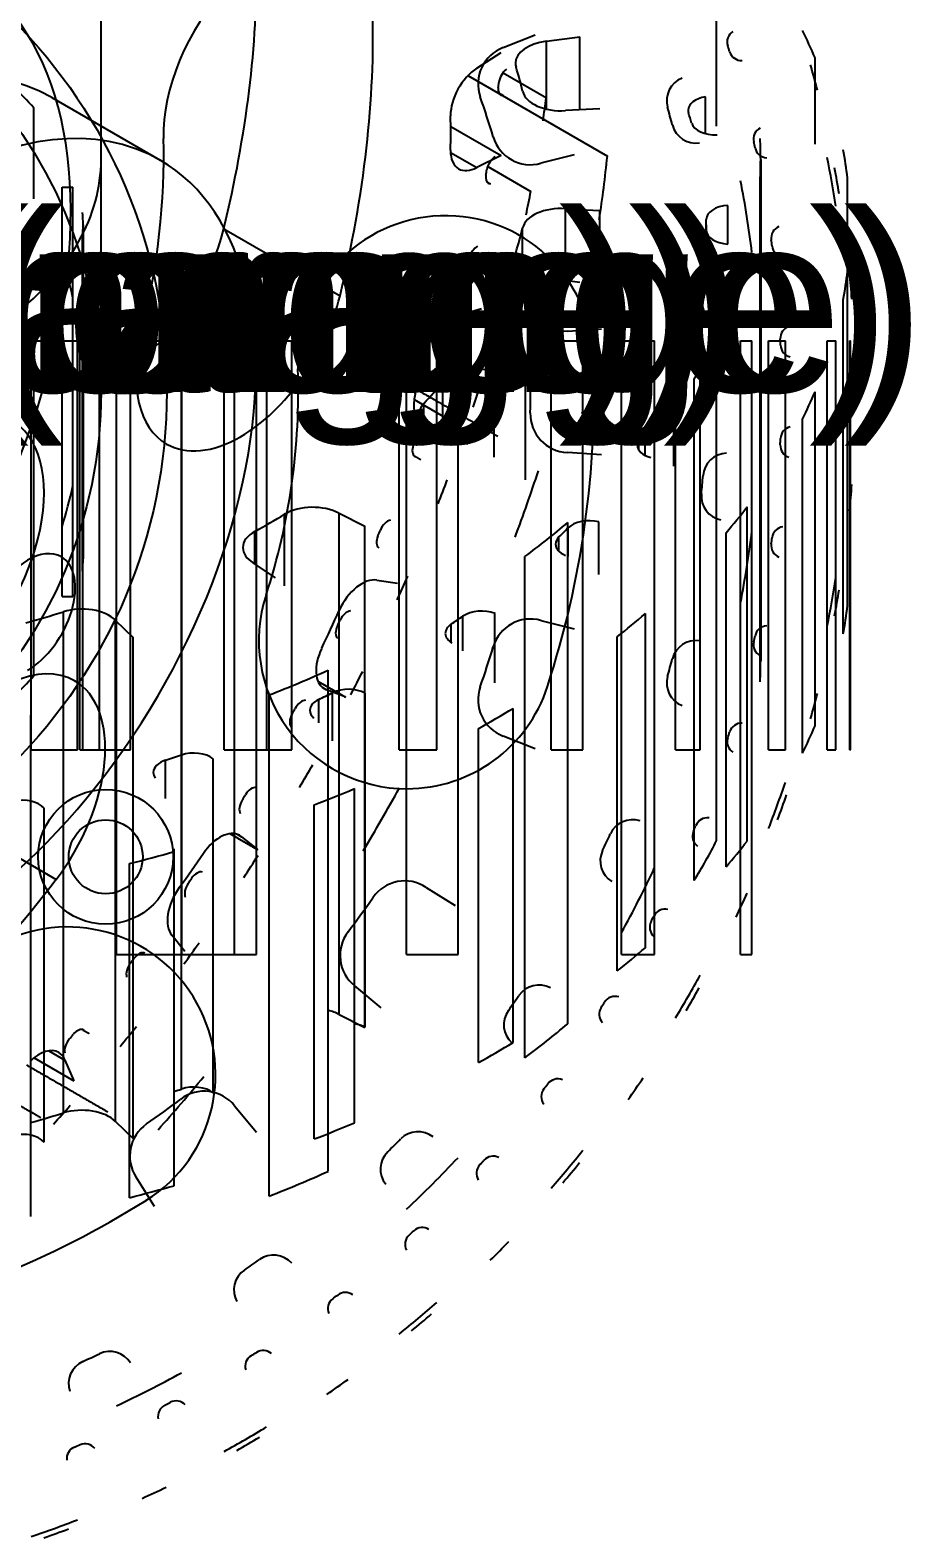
# Model space of a CAD drawing. Header units: millimetres. Extents: x 185.1 to 234.8, y 124.8 to 172.2.
# Drawn here: x 217.61 to 234.83, y 126.1 to 155.57 of the extents above; entities that cross this region are included whole.
import ezdxf
from ezdxf.enums import TextEntityAlignment as Align

# ---------------------------------------------------------------- set-up
doc = ezdxf.new("R2010")
doc.units = ezdxf.units.MM
for name, color, linetype in [('A_06_Gears_Az_Pinion', 7, 'CONTINUOUS'), ('A_06_Gears_El_Gear', 7, 'CONTINUOUS'), ('A_06_Gears_El_Pinion', 7, 'CONTINUOUS'), ('A_06_Gears_Sensor_Gear', 7, 'CONTINUOUS'), ('A_06_Gears_Sensor_Idler', 7, 'CONTINUOUS'), ('V_06_Gears_Az_Pinion_0', 7, 'CONTINUOUS'), ('V_06_Gears_Az_Pinion_1', 7, 'CONTINUOUS'), ('V_06_Gears_Az_Pinion_2', 7, 'CONTINUOUS'), ('V_06_Gears_Az_Pinion_3', 7, 'CONTINUOUS'), ('V_06_Gears_El_Gear_2', 7, 'CONTINUOUS'), ('V_06_Gears_El_Gear_3', 7, 'CONTINUOUS'), ('V_06_Gears_El_Pinion_2', 7, 'CONTINUOUS'), ('V_06_Gears_El_Pinion_3', 7, 'CONTINUOUS'), ('V_06_Gears_Sensor_Gear_0', 7, 'CONTINUOUS'), ('V_06_Gears_Sensor_Gear_1', 7, 'CONTINUOUS'), ('V_06_Gears_Sensor_Gear_2', 7, 'CONTINUOUS'), ('V_06_Gears_Sensor_Gear_3', 7, 'CONTINUOUS'), ('V_06_Gears_Sensor_Idler_0', 7, 'CONTINUOUS'), ('V_06_Gears_Sensor_Idler_1', 7, 'CONTINUOUS'), ('V_06_Gears_Sensor_Idler_2', 7, 'CONTINUOUS'), ('V_06_Gears_Sensor_Idler_3', 7, 'CONTINUOUS')]:
    doc.layers.add(name, color=color, linetype=linetype)
doc.styles.get("Standard").update_dxf_attribs({"font": 'arial.ttf'})

msp = doc.modelspace()

# ---------------------------------------------------------------- linework, layer by layer
at = {"layer": 'V_06_Gears_Az_Pinion_0'}
for p, q in [((219, 149.5), (219, 159.5)), ((219.302, 137.5), (219.302, 149.5)), ((220.571, 137.5), (220.571, 149.5)), ((221.611, 149.5), (222.041, 149.5)), ((221.611, 137.5), (221.611, 149.5)), ((222.041, 137.5), (222.041, 149.5)), ((224.973, 137.5), (224.973, 149.5)), ((225.979, 137.5), (225.979, 149.5)), ((229.177, 137.5), (229.177, 149.5)), ((229.823, 137.5), (229.823, 149.5)), ((231.505, 137.5), (231.505, 149.5)), ((231.727, 137.5), (231.727, 149.5)), ((221.611, 137.5), (222.041, 137.5))]:
    msp.add_line(p, q, dxfattribs=at)
for points, degree in [([(219.302, 149.5), (219.947, 149.5), (220.571, 149.5)], 2), ([(220.579, 137.5), (220.579, 149.5)], 1), ([(224.973, 149.5), (225.492, 149.5), (225.979, 149.5)], 2), ([(229.177, 149.5), (229.521, 149.5), (229.823, 149.5)], 2), ([(231.505, 149.5), (231.639, 149.5), (231.727, 149.5)], 2), ([(219.302, 137.5), (219.947, 137.5), (220.571, 137.5)], 2), ([(224.973, 137.5), (225.492, 137.5), (225.979, 137.5)], 2), ([(229.177, 137.5), (229.521, 137.5), (229.823, 137.5)], 2), ([(231.505, 137.5), (231.639, 137.5), (231.727, 137.5)], 2)]:
    msp.add_open_spline(points, degree=degree, dxfattribs=at)
for points in [[(220.579, 149.5), (220.736, 149.5), (220.934, 149.5), (221.124, 149.5), (221.314, 149.5), (221.491, 149.5), (221.611, 149.5)], [(220.579, 137.5), (220.736, 137.5), (220.934, 137.5), (221.124, 137.5), (221.314, 137.5), (221.491, 137.5), (221.611, 137.5)]]:
    msp.add_open_spline(points, degree=3, knots=[0.037422, 0.037422, 0.037422, 0.037422, 0.79333, 0.79333, 0.79333, 1.549237, 1.549237, 1.549237, 1.549237], dxfattribs=at)
at = {"layer": 'V_06_Gears_Az_Pinion_1'}
for p, q in [((226.864, 155.229), (227.486, 155.479)), ((228.249, 153.132), (227.599, 152.968)), ((228.118, 149.689), (228.787, 149.734)), ((228.787, 147.266), (228.118, 147.311)), ((227.599, 144.032), (228.249, 143.868)), ((227.486, 141.521), (226.864, 141.771)), ((225.356, 138.812), (225.924, 138.455)), ((224.474, 136.459), (223.959, 136.889)), ((221.611, 134.541), (222.041, 134.026)), ((220.045, 132.576), (219.688, 133.144))]:
    msp.add_line(p, q, dxfattribs=at)
msp.add_circle((210, 148.5), 9, dxfattribs=at)
for centre, radius, start, end in [((227.131, 154.518), 0.76, 110.5543, -160.681), ((210, 148.5), 17.397, 16.6434, 19.3566), ((227.396, 153.701), 0.76, -163.319, -74.5543), ((210, 148.502), 21.897, 7.135, 10.8595), ((228.152, 148.929), 0.76, 92.5543, -178.681), ((210, 148.5), 17.397, -1.3566, 1.3566), ((228.152, 148.071), 0.76, 178.681, -92.5543), ((210, 148.502), 21.897, -10.865, -7.1405), ((227.396, 143.299), 0.76, 74.5543, 163.319), ((210, 148.5), 17.397, -19.3566, -16.6434), ((227.131, 142.482), 0.76, 160.681, -110.5543), ((210.001, 148.502), 21.897, -28.865, -25.1405), ((224.938, 138.178), 0.76, 56.5543, 145.319), ((210, 148.5), 17.397, -37.3566, -34.6434), ((224.433, 137.483), 0.76, 142.681, -128.5543), ((221.017, 134.067), 0.76, 38.5543, 127.319), ((210, 148.5), 17.397, -55.3566, -52.6434), ((220.322, 133.562), 0.76, 124.681, -146.5543), ((210.001, 148.501), 21.897, -46.865, -43.1405), ((210.002, 148.501), 21.897, -64.865, -61.1405)]:
    msp.add_arc(centre, radius, start, end, dxfattribs=at)
at = {"layer": 'V_06_Gears_Az_Pinion_2'}
for p, q in [((219, 149.5), (219, 159.5)), ((219.302, 137.5), (219.302, 149.5)), ((220.571, 137.5), (220.571, 149.5)), ((221.611, 149.5), (222.041, 149.5)), ((221.611, 137.5), (221.611, 149.5)), ((222.041, 137.5), (222.041, 149.5)), ((224.973, 137.5), (224.973, 149.5)), ((225.979, 137.5), (225.979, 149.5)), ((229.177, 137.5), (229.177, 149.5)), ((229.823, 137.5), (229.823, 149.5)), ((231.505, 137.5), (231.505, 149.5)), ((231.727, 137.5), (231.727, 149.5)), ((221.611, 137.5), (222.041, 137.5))]:
    msp.add_line(p, q, dxfattribs=at)
for points, degree in [([(219.302, 149.5), (219.947, 149.5), (220.571, 149.5)], 2), ([(220.579, 137.5), (220.579, 149.5)], 1), ([(224.973, 149.5), (225.492, 149.5), (225.979, 149.5)], 2), ([(229.177, 149.5), (229.521, 149.5), (229.823, 149.5)], 2), ([(231.505, 149.5), (231.639, 149.5), (231.727, 149.5)], 2), ([(219.302, 137.5), (219.947, 137.5), (220.571, 137.5)], 2), ([(224.973, 137.5), (225.492, 137.5), (225.979, 137.5)], 2), ([(229.177, 137.5), (229.521, 137.5), (229.823, 137.5)], 2), ([(231.505, 137.5), (231.639, 137.5), (231.727, 137.5)], 2)]:
    msp.add_open_spline(points, degree=degree, dxfattribs=at)
for points in [[(220.579, 149.5), (220.736, 149.5), (220.934, 149.5), (221.124, 149.5), (221.314, 149.5), (221.491, 149.5), (221.611, 149.5)], [(220.579, 137.5), (220.736, 137.5), (220.934, 137.5), (221.124, 137.5), (221.314, 137.5), (221.491, 137.5), (221.611, 137.5)]]:
    msp.add_open_spline(points, degree=3, knots=[0.037422, 0.037422, 0.037422, 0.037422, 0.79333, 0.79333, 0.79333, 1.549237, 1.549237, 1.549237, 1.549237], dxfattribs=at)
at = {"layer": 'V_06_Gears_Az_Pinion_3'}
for p, q in [((219, 153.04), (219, 161.204)), ((231.034, 153.697), (231.034, 156.554)), ((227.709, 155.354), (228.363, 155.44)), ((227.709, 154.028), (227.709, 155.354)), ((228.363, 154.013), (228.363, 155.44)), ((228.749, 154.033), (228.081, 153.998)), ((231.897, 153.041), (231.897, 143.243)), ((231.885, 142.831), (231.885, 152.629)), ((228.081, 152.081), (228.749, 152.046)), ((228.081, 150.676), (228.081, 152.081)), ((228.749, 150.55), (228.749, 152.046)), ((227.242, 150.901), (227.242, 151.704)), ((227.114, 151.077), (227.114, 151.234)), ((228.363, 150.639), (227.709, 150.725)), ((231.034, 139.728), (231.034, 149.526)), ((226.683, 148.902), (227.3, 148.75)), ((226.683, 147.221), (226.683, 148.902)), ((225.683, 147.652), (225.683, 148.693)), ((227.3, 146.782), (227.3, 148.75)), ((230.595, 138.947), (230.595, 148.745)), ((225.309, 147.853), (225.309, 148.269)), ((226.179, 147.48), (225.604, 147.679)), ((222.589, 144.708), (222.589, 146.107)), ((223.652, 136.33), (223.652, 146.128)), ((223.652, 146.128), (224.157, 145.873)), ((228.124, 136.147), (228.124, 145.945)), ((222.007, 145.134), (222.007, 145.771)), ((224.157, 136.075), (224.157, 145.873)), ((222.412, 144.866), (221.971, 145.158)), ((227.288, 135.483), (227.288, 145.281)), ((218.263, 134.403), (218.263, 144.201)), ((219.284, 144.031), (219.629, 143.698)), ((219.284, 134.233), (219.284, 144.031)), ((219.629, 133.9), (219.629, 143.698)), ((223.44, 133.261), (223.44, 143.059)), ((222.289, 132.778), (222.289, 142.576)), ((223.652, 136.33), (224.157, 136.075)), ((219.284, 134.233), (219.629, 133.9))]:
    msp.add_line(p, q, dxfattribs=at)
for centre, major_axis, start_param, end_param in [((227.861, 154.924), (-0.76, 0), -1.369137, 0), ((227.861, 154.924), (-0.76, 0), 0, -6.103084), ((210, 153.04), (17.397, 0), 0.133402, 0.180757), ((227.996, 154.434), (-0.76, 0), -6.149127, -4.599889), ((210, 153.041), (21.897, 0), 0, 0.032454), ((210, 153.04), (9, 0), 5.654867, 0), ((210, 153.041), (21.897, 0), 6.250635, 0), ((227.996, 151.645), (-0.76, 0), -1.683296, -0.134058), ((210, 153.04), (17.397, 0), 6.102428, 6.149783), ((227.861, 151.155), (-0.76, 0), -0.180101, 0), ((227.861, 151.155), (-0.76, 0), 0, -4.914049), ((210.001, 153.041), (21.897, 0), 5.936475, 6.00148), ((226.368, 148.503), (-0.76, 0), -1.997455, -0.448218), ((210, 153.04), (17.397, 0), 5.788269, 5.835624), ((225.979, 148.061), (-0.76, 0), -0.49426, 0), ((225.979, 148.061), (-0.76, 0), 0, -5.228208), ((223.139, 145.804), (-0.76, 0), -2.311614, -0.762377), ((210, 153.04), (17.397, 0), 5.474109, 5.521465), ((210.001, 153.04), (21.897, 0), 5.622316, 5.687321), ((222.532, 145.454), (-0.76, 0), -0.808419, 0), ((222.532, 145.454), (-0.76, 0), 0, -5.542367), ((210, 153.04), (17.397, 0), 5.15995, 5.207306), ((218.623, 143.814), (-0.76, 0), -2.625774, -1.076536), ((210.002, 153.04), (21.897, 0), 5.308157, 5.373162), ((210, 143.243), (21.897, 0), 6.250635, 0), ((210.001, 143.243), (21.897, 0), 5.936475, 6.00148), ((223.139, 136.006), (-0.76, 0), -2.311614, -1.978502), ((210.001, 143.242), (21.897, 0), 5.622316, 5.687321), ((218.623, 134.016), (-0.76, 0), -2.625774, -1.076536), ((210, 143.242), (17.397, 0), 5.166158, 5.207306), ((210.002, 143.242), (21.897, 0), 5.308157, 5.373162)]:
    msp.add_ellipse(centre, major_axis=major_axis, ratio=0.57735, start_param=start_param, end_param=end_param, dxfattribs=at)
msp.add_open_spline([(217.626, 132.378), (217.626, 142.176)], degree=1, dxfattribs=at)
at = {"layer": 'V_06_Gears_El_Gear_2'}
for centre, radius in [((210, 148.5), 10.285), ((219.09, 139.41), 1.318), ((219.09, 139.41), 0.723)]:
    msp.add_circle(centre, radius, dxfattribs=at)
for centre, radius, start, end in [((231.485, 155.34), 0.244, 122.7429, -162.2667), ((210, 148.5), 22.304, 17.3413, 17.6587), ((231.523, 155.22), 0.244, -162.7333, -87.7429), ((210, 148.5), 23.75, 14.3793, 15.6202), ((232, 153.442), 0.244, 117.7429, -167.2667), ((210, 148.5), 22.304, 12.3413, 12.6587), ((232.027, 153.319), 0.244, -167.7333, -92.7429), ((210, 148.5), 23.75, 9.3793, 10.6202), ((225.739, 149.05), 2.893, 2, -178), ((232.347, 151.505), 0.244, 112.7429, -172.2667), ((210, 148.5), 22.304, 7.3413, 7.6587), ((232.363, 151.381), 0.244, -172.7333, -97.7429), ((210, 148.5), 23.75, 4.3793, 5.6202), ((232.524, 149.546), 0.244, 107.7429, -177.2667), ((210, 148.5), 22.304, 2.3413, 2.6587), ((210, 148.5), 18.641, -18, 2), ((232.529, 149.421), 0.244, -177.7333, -102.7429), ((210, 148.5), 12.856, -18, 2), ((210, 148.5), 23.75, -0.6207, 0.6202), ((232.529, 147.579), 0.244, 102.7429, 177.7333), ((232.524, 147.454), 0.244, 177.2667, -107.7429), ((210, 148.5), 22.304, -2.6587, -2.3413), ((210, 148.5), 23.75, -5.6207, -4.3798), ((210, 148.5), 22.304, -7.6587, -7.3413), ((232.363, 145.619), 0.244, 97.7429, 172.7333), ((232.347, 145.495), 0.244, 172.2667, -112.7429), ((224.978, 143.634), 2.893, 162, -90), ((210, 148.5), 23.75, -10.6207, -9.3798), ((232.027, 143.681), 0.244, 92.7429, 167.7333), ((232, 143.558), 0.244, 167.2667, -117.7429), ((210, 148.5), 22.304, -12.6587, -12.3413), ((224.978, 143.634), 2.893, -90, -18), ((210, 148.5), 23.75, -15.6207, -14.3798), ((210, 148.5), 22.304, -17.6587, -17.3413), ((231.523, 141.78), 0.244, 87.7429, 162.7333), ((231.485, 141.66), 0.244, 162.2667, -122.7429), ((210, 148.5), 23.75, -20.6207, -19.3798), ((210, 148.5), 22.304, -22.6587, -22.3413), ((230.856, 139.929), 0.244, 82.7429, 157.7333), ((230.808, 139.813), 0.244, 157.2667, -127.7429), ((210, 148.5), 23.75, -25.6207, -24.3798), ((210, 148.5), 22.304, -27.6587, -27.3413), ((230.029, 138.144), 0.244, 77.7429, 152.7333), ((218.345, 135.145), 2.893, -58, 122), ((229.971, 138.033), 0.244, 152.2667, -132.7429), ((210, 148.5), 23.75, -30.6207, -29.3798), ((210, 148.5), 22.304, -32.6587, -32.3413), ((229.05, 136.438), 0.244, 72.7429, 147.7333), ((228.983, 136.332), 0.244, 147.2667, -137.7429), ((227.927, 134.824), 0.244, 67.7429, 142.7333), ((210, 148.5), 23.75, -35.6207, -34.3798), ((227.85, 134.724), 0.244, 142.2667, -142.7429), ((210, 148.5), 22.304, -37.6587, -37.3413), ((226.666, 133.313), 0.244, 62.7429, 137.7333), ((226.582, 133.221), 0.244, 137.2667, -147.7429), ((210, 148.5), 22.304, -42.6587, -42.3413), ((210, 148.5), 23.75, -40.6207, -39.3798), ((210, 148.5), 18.641, -78, -58), ((210, 148.5), 22.304, -47.6587, -47.3413), ((225.279, 131.918), 0.244, 57.7429, 132.7333), ((225.187, 131.834), 0.244, 132.2667, -152.7429), ((210, 148.5), 23.75, -45.6207, -44.3798), ((223.776, 130.65), 0.244, 52.7429, 127.7333), ((223.676, 130.573), 0.244, 127.2667, -157.7429), ((210, 148.5), 22.304, -52.6587, -52.3413), ((210, 148.5), 23.75, -50.6207, -49.3798), ((210, 148.5), 22.304, -57.6587, -57.3413), ((222.168, 129.517), 0.244, 47.7429, 122.7333), ((222.062, 129.45), 0.244, 122.2667, -162.7429), ((210, 148.5), 23.75, -55.6207, -54.3798), ((220.356, 128.471), 0.244, 117.2667, -167.7429), ((210, 148.5), 22.304, -62.6587, -62.3413), ((220.467, 128.529), 0.244, 42.7429, 117.7333), ((218.687, 127.692), 0.244, 37.7429, 112.7333), ((210, 148.5), 23.75, -60.6207, -59.3798), ((218.571, 127.644), 0.244, 112.2667, -172.7429), ((210, 148.5), 22.304, -67.6587, -67.3413), ((210, 148.5), 23.75, -65.6207, -64.3798), ((210, 148.5), 23.75, -70.6207, -69.3798)]:
    msp.add_arc(centre, radius, start, end, dxfattribs=at)
at = {"layer": 'V_06_Gears_El_Gear_3'}
for p, q in [((226.859, 154.739), (227.706, 154.25)), ((226.779, 154.344), (226.871, 154.291)), ((226.559, 152.908), (227.404, 152.42)), ((226.54, 152.609), (226.612, 152.568)), ((221.4, 151.69), (223.672, 150.378)), ((226.171, 151.022), (226.979, 150.556)), ((226.184, 150.839), (226.235, 150.809)), ((225.713, 149.045), (225.744, 149.027)), ((225.131, 147.242), (225.141, 147.237)), ((215.849, 140.281), (218.121, 138.969)), ((218.655, 136.025), (218.665, 136.019))]:
    msp.add_line(p, q, dxfattribs=at)
for centre, major_axis, start_param, end_param in [((222.265, 154.718), (-1.446, -2.505), 3.141593, 5.532694), ((208.864, 149.156), (-9.32, -16.143), 2.042035, 2.367526), ((211.136, 147.844), (-5.142, -8.907), 0, 3.141593), ((211.136, 147.844), (-9.32, -16.143), 2.042035, 2.391101), ((226.949, 154.621), (0.122, 0.212), -5.362648, -4.053819), ((211.136, 147.844), (-11.152, -19.316), 2.222524, 2.228065), ((226.938, 154.513), (0.122, 0.212), -4.061962, -3.141593), ((226.938, 154.513), (0.122, 0.212), -3.141593, -2.753132), ((211.136, 147.844), (-11.875, -20.568), 2.170828, 2.192486), ((211.136, 147.844), (-6.428, -11.133), 2.042035, 2.391101), ((226.712, 152.902), (0.122, 0.212), -5.449915, -4.141086), ((226.693, 152.791), (0.122, 0.212), -4.149228, -3.141593), ((211.136, 147.844), (-11.152, -19.316), 2.135258, 2.140799), ((226.693, 152.791), (0.122, 0.212), -3.141593, -2.840399), ((211.136, 147.844), (-11.875, -20.568), 2.083561, 2.10522), ((219.454, 151.297), (-1.446, -2.505), 0.903785, 2.042035), ((226.355, 151.144), (0.122, 0.212), -5.537181, -4.228352), ((226.329, 151.03), (0.122, 0.212), -4.236495, -3.141593), ((211.136, 147.844), (-11.152, -19.316), 2.047991, 2.053532), ((226.329, 151.03), (0.122, 0.212), -3.141593, -2.927665), ((221.727, 149.985), (-1.446, -2.505), 0.785398, 2.042035), ((211.136, 147.844), (-11.875, -20.568), 1.996295, 2.017954), ((221.727, 149.985), (-1.446, -2.505), 5.183628, 0), ((225.883, 149.36), (0.122, 0.212), -5.624448, -4.315619), ((225.849, 149.246), (0.122, 0.212), -4.323761, -3.141593), ((211.136, 147.844), (-11.152, -19.316), 1.960725, 1.966266), ((225.849, 149.246), (0.122, 0.212), -3.141593, -3.014932), ((211.136, 147.844), (-11.875, -20.568), 1.909028, 1.930687), ((225.299, 147.565), (0.122, 0.212), -5.711714, -4.402885), ((221.727, 149.985), (-1.446, -2.505), 0, 0.785398), ((225.258, 147.451), (0.122, 0.212), -4.411028, -3.141593), ((211.136, 147.844), (-11.152, -19.316), 1.873458, 1.879), ((225.258, 147.451), (0.122, 0.212), -3.141593, -3.102198), ((211.136, 147.844), (-11.875, -20.568), 1.821762, 1.843421), ((224.607, 145.773), (0.122, 0.212), -5.798981, -4.490152), ((224.559, 145.659), (0.122, 0.212), -4.498294, -3.189465), ((211.136, 147.844), (-11.152, -19.316), 1.786192, 1.791733), ((217.564, 144.133), (0.659, 1.141), 0, -3.141593), ((217.564, 144.133), (0.659, 1.141), -2.356194, 0), ((211.136, 147.844), (-11.875, -20.568), 1.734495, 1.756154), ((223.812, 143.996), (0.122, 0.212), -5.886247, -4.577418), ((223.758, 143.883), (0.122, 0.212), -4.585561, -3.276731), ((211.136, 147.844), (-11.152, -19.316), 1.698925, 1.704467), ((217.037, 140.346), (-1.446, -2.505), 3.141593, 4.485496), ((211.136, 147.844), (-11.875, -20.568), 1.647229, 1.668888), ((217.037, 140.346), (-1.446, -2.505), 1.343904, 3.141593), ((222.921, 142.248), (0.122, 0.212), -5.973513, -4.664685), ((222.861, 142.138), (0.122, 0.212), -4.672827, -3.363997), ((211.136, 147.844), (-11.152, -19.316), 1.611659, 1.6172), ((211.136, 147.844), (-11.875, -20.568), 1.559962, 1.581621), ((211.136, 147.844), (-11.152, -19.316), 1.524392, 1.529934), ((221.94, 140.543), (0.122, 0.212), -6.06078, -4.751951), ((221.875, 140.436), (0.122, 0.212), -4.760093, -3.451264), ((211.136, 147.844), (-11.875, -20.568), 1.472696, 1.494355), ((220.877, 138.893), (0.122, 0.212), -6.148046, -4.839217), ((211.136, 147.844), (-9.32, -16.143), 0.994838, 1.343904), ((220.807, 138.79), (0.122, 0.212), -4.84736, -3.53853), ((211.136, 147.844), (-11.152, -19.316), 1.437126, 1.442667), ((211.136, 147.844), (-11.875, -20.568), 1.385429, 1.407088), ((211.136, 147.844), (-11.152, -19.316), 1.34986, 1.355401), ((219.74, 137.312), (0.122, 0.212), -6.235313, -4.926484), ((219.665, 137.214), (0.122, 0.212), -4.934626, -3.625797), ((211.136, 147.844), (-11.152, -19.316), 1.262593, 1.268134), ((218.538, 135.811), (0.122, 0.212), 0, -5.01375), ((218.538, 135.811), (0.122, 0.212), -0.039394, 0), ((211.136, 147.844), (-11.875, -20.568), 1.298163, 1.319822), ((218.459, 135.718), (0.122, 0.212), -5.021893, -3.713063), ((211.136, 147.844), (-11.875, -20.568), 1.210896, 1.232555)]:
    msp.add_ellipse(centre, major_axis=major_axis, ratio=0.57735, start_param=start_param, end_param=end_param, dxfattribs=at)
for points in [[(225.678, 149.122), (226.198, 148.822)], [(225.116, 147.255), (225.249, 147.179)], [(218.636, 136.031), (218.769, 135.955)], [(217.301, 134.611), (217.82, 134.312)]]:
    msp.add_open_spline(points, degree=1, dxfattribs=at)
at = {"layer": 'V_06_Gears_El_Pinion_2'}
for p, q in [((226.864, 155.229), (227.486, 155.479)), ((228.249, 153.132), (227.599, 152.968)), ((228.118, 149.689), (228.787, 149.734)), ((228.787, 147.266), (228.118, 147.311)), ((227.599, 144.032), (228.249, 143.868)), ((227.486, 141.521), (226.864, 141.771)), ((225.356, 138.812), (225.924, 138.455)), ((224.474, 136.459), (223.959, 136.889)), ((221.611, 134.541), (222.041, 134.026)), ((220.045, 132.576), (219.688, 133.144))]:
    msp.add_line(p, q, dxfattribs=at)
msp.add_circle((210, 148.5), 9, dxfattribs=at)
for centre, radius, start, end in [((227.131, 154.518), 0.76, 110.5543, -160.681), ((210, 148.5), 17.397, 16.6434, 19.3566), ((227.396, 153.701), 0.76, -163.319, -74.5543), ((210, 148.502), 21.897, 7.135, 10.8595), ((228.152, 148.929), 0.76, 92.5543, -178.681), ((210, 148.5), 17.397, -1.3566, 1.3566), ((228.152, 148.071), 0.76, 178.681, -92.5543), ((210, 148.502), 21.897, -10.865, -7.1405), ((227.396, 143.299), 0.76, 74.5543, 163.319), ((210, 148.5), 17.397, -19.3566, -16.6434), ((227.131, 142.482), 0.76, 160.681, -110.5543), ((210.001, 148.502), 21.897, -28.865, -25.1405), ((224.938, 138.178), 0.76, 56.5543, 145.319), ((210, 148.5), 17.397, -37.3566, -34.6434), ((224.433, 137.483), 0.76, 142.681, -128.5543), ((221.017, 134.067), 0.76, 38.5543, 127.319), ((210, 148.5), 17.397, -55.3566, -52.6434), ((220.322, 133.562), 0.76, 124.681, -146.5543), ((210.001, 148.501), 21.897, -46.865, -43.1405), ((210.002, 148.501), 21.897, -64.865, -61.1405)]:
    msp.add_arc(centre, radius, start, end, dxfattribs=at)
at = {"layer": 'V_06_Gears_El_Pinion_3'}
for p, q in [((226.347, 154.826), (226.82, 155.136)), ((226.173, 154.682), (228.899, 153.108)), ((218.036, 154.253), (220.157, 153.028)), ((225.837, 153.689), (226.82, 153.121)), ((225.834, 153.181), (226.347, 152.885)), ((226.82, 153.121), (226.347, 152.885)), ((225.98, 149.995), (226.439, 150.127)), ((225.121, 148.349), (225.9, 147.899)), ((225.146, 148.031), (225.46, 147.849)), ((225.9, 147.899), (225.46, 147.849)), ((224.394, 144.818), (224.796, 144.758)), ((223.24, 142.842), (223.77, 142.536)), ((223.321, 142.726), (223.406, 142.677)), ((223.77, 142.536), (223.406, 142.677)), ((221.52, 139.863), (222.05, 139.557)), ((221.661, 139.851), (221.746, 139.801)), ((221.746, 139.801), (222.05, 139.557)), ((220.638, 137.557), (220.386, 137.875)), ((217.979, 135.618), (218.294, 135.437)), ((217.691, 135.48), (218.47, 135.03)), ((218.294, 135.437), (218.47, 135.03))]:
    msp.add_line(p, q, dxfattribs=at)
for centre, major_axis, start_param, end_param in [((213.536, 146.459), (-4.5, -7.794), 3.141593, 0), ((226.371, 154.22), (0.38, 0.658), -5.453207, -3.90397), ((215.657, 145.234), (-4.5, -7.794), 3.141593, 0), ((213.536, 146.459), (-8.698, -15.066), 2.332517, 2.379872), ((215.657, 145.234), (-4.5, -7.794), 0.942478, 3.141593), ((226.371, 153.519), (0.38, 0.658), -3.950012, -3.141593), ((213.536, 146.46), (-10.948, -18.963), 2.166564, 2.231569), ((226.371, 153.519), (0.38, 0.658), -3.141593, -2.400775), ((225.836, 149.314), (0.38, 0.658), -5.767366, -4.218129), ((213.536, 146.459), (-8.698, -15.066), 2.018358, 2.065713), ((225.649, 148.539), (0.38, 0.658), -4.264171, -3.141593), ((215.657, 145.234), (-1.575, -2.728), 0, 3.141593), ((225.649, 148.539), (0.38, 0.658), -3.141593, -2.714934), ((213.536, 146.461), (-10.948, -18.963), 1.852405, 1.91741), ((224.098, 144.129), (0.38, 0.658), -6.081526, -4.532288), ((213.536, 146.459), (-8.698, -15.066), 1.704198, 1.751554), ((223.741, 143.356), (0.38, 0.658), -4.578331, -3.141593), ((223.741, 143.356), (0.38, 0.658), -3.141593, -3.029093), ((213.536, 146.46), (-10.948, -18.963), 1.538246, 1.603251), ((221.326, 139.172), (0.38, 0.658), 0, -4.846447), ((221.326, 139.172), (0.38, 0.658), -0.1125, 0), ((213.536, 146.459), (-8.698, -15.066), 1.390039, 1.437394), ((220.834, 138.476), (0.38, 0.658), -4.89249, -3.343252), ((217.791, 134.928), (0.38, 0.658), 0, -5.160607), ((217.791, 134.928), (0.38, 0.658), -0.426659, 0), ((213.537, 146.46), (-10.948, -18.963), 1.224086, 1.289091)]:
    msp.add_ellipse(centre, major_axis=major_axis, ratio=0.57735, start_param=start_param, end_param=end_param, dxfattribs=at)
for points in [[(225.167, 148.549), (226.756, 147.631)], [(223.24, 142.843), (223.784, 142.528)], [(221.519, 139.863), (222.064, 139.548)], [(217.541, 135.341), (219.129, 134.424)]]:
    msp.add_open_spline(points, degree=1, dxfattribs=at)
at = {"layer": 'V_06_Gears_Sensor_Gear_0'}
for p, q in [((217.634, 141.5), (217.634, 149.5)), ((218.538, 141.5), (218.538, 149.5)), ((218.643, 141.5), (218.643, 149.5)), ((218.967, 141.5), (218.967, 149.5)), ((219.576, 141.5), (219.576, 149.5)), ((221.405, 141.5), (221.405, 149.5)), ((222.238, 141.5), (222.238, 149.5)), ((222.727, 141.5), (222.727, 149.5)), ((224.829, 141.5), (224.829, 149.5)), ((225.565, 141.5), (225.565, 149.5)), ((227.802, 141.5), (227.802, 149.5)), ((228.42, 141.5), (228.42, 149.5)), ((230.234, 141.5), (230.234, 149.5)), ((230.715, 141.5), (230.715, 149.5)), ((232.052, 141.5), (232.052, 149.5)), ((232.381, 141.5), (232.381, 149.5)), ((233.199, 141.5), (233.199, 149.5)), ((233.366, 141.5), (233.366, 149.5)), ((233.642, 141.5), (233.642, 149.5)), ((233.647, 149.5), (233.647, 141.5))]:
    msp.add_line(p, q, dxfattribs=at)
for points, degree in [([(217.634, 149.5), (218.09, 149.5), (218.538, 149.5)], 2), ([(218.583, 149.5), (218.643, 149.5)], 1), ([(218.583, 141.5), (218.583, 149.5)], 1), ([(218.643, 149.5), (218.967, 149.5)], 1), ([(218.967, 149.5), (219.177, 149.5), (219.456, 149.5), (219.576, 149.5)], 3), ([(221.405, 149.5), (221.826, 149.5), (222.238, 149.5)], 2), ([(222.238, 149.5), (222.41, 149.5), (222.609, 149.5), (222.727, 149.5)], 3), ([(224.829, 149.5), (225.203, 149.5), (225.565, 149.5)], 2), ([(227.802, 149.5), (228.118, 149.5), (228.42, 149.5)], 2), ([(230.234, 149.5), (230.483, 149.5), (230.715, 149.5)], 2), ([(232.052, 149.5), (232.225, 149.5), (232.381, 149.5)], 2), ([(233.199, 149.5), (233.292, 149.5), (233.366, 149.5)], 2), ([(233.642, 149.5), (233.647, 149.5), (233.647, 149.5)], 2), ([(217.634, 141.5), (218.09, 141.5), (218.538, 141.5)], 2), ([(218.583, 141.5), (218.643, 141.5)], 1), ([(218.643, 141.5), (218.967, 141.5)], 1), ([(218.967, 141.5), (219.177, 141.5), (219.456, 141.5), (219.576, 141.5)], 3), ([(221.405, 141.5), (221.826, 141.5), (222.238, 141.5)], 2), ([(222.238, 141.5), (222.41, 141.5), (222.609, 141.5), (222.727, 141.5)], 3), ([(224.829, 141.5), (225.203, 141.5), (225.565, 141.5)], 2), ([(227.802, 141.5), (228.118, 141.5), (228.42, 141.5)], 2), ([(230.234, 141.5), (230.483, 141.5), (230.715, 141.5)], 2), ([(232.052, 141.5), (232.225, 141.5), (232.381, 141.5)], 2), ([(233.199, 141.5), (233.292, 141.5), (233.366, 141.5)], 2), ([(233.642, 141.5), (233.647, 141.5), (233.647, 141.5)], 2)]:
    msp.add_open_spline(points, degree=degree, dxfattribs=at)
at = {"layer": 'V_06_Gears_Sensor_Gear_1'}
for centre, radius, start, end in [((230.535, 154.192), 0.475, 111.6273, -164.4585), ((210, 148.5), 20.834, 14.509, 15.491), ((230.63, 153.838), 0.475, -165.5416, -81.6252), ((210, 148.501), 23.647, 8.832, 11.1622), ((231.212, 150.54), 0.475, 101.6273, -174.4585), ((210, 148.5), 20.834, 4.509, 5.491), ((231.244, 150.175), 0.475, -175.5416, -91.6252), ((210, 148.501), 23.647, -1.168, 1.1622), ((231.244, 146.825), 0.475, 91.6273, 175.5415), ((210, 148.5), 20.834, -5.491, -4.509), ((231.212, 146.46), 0.475, 174.4584, -101.6252), ((210, 148.501), 23.647, -11.168, -8.8378), ((230.63, 143.162), 0.475, 81.6273, 165.5415), ((210, 148.5), 20.834, -15.491, -14.509), ((230.535, 142.808), 0.475, 164.4584, -111.6252), ((210, 148.501), 23.647, -21.168, -18.8378), ((229.39, 139.66), 0.475, 71.6273, 155.5415), ((210, 148.5), 20.834, -25.491, -24.509), ((229.235, 139.329), 0.475, 154.4584, -121.6252), ((210.001, 148.501), 23.647, -31.168, -28.8378), ((227.56, 136.428), 0.475, 61.6273, 145.5415), ((210, 148.5), 20.834, -35.491, -34.509), ((227.35, 136.128), 0.475, 144.4584, -131.6252), ((210, 148.5), 20.834, -45.491, -44.509), ((225.197, 133.562), 0.475, 51.6273, 135.5415), ((224.938, 133.303), 0.475, 134.4584, -141.6252), ((210.001, 148.501), 23.647, -41.168, -38.8378), ((210, 148.5), 20.834, -55.491, -54.509), ((222.372, 131.15), 0.475, 41.6273, 125.5415), ((222.072, 130.94), 0.475, 124.4584, -151.6252), ((210.001, 148.501), 23.647, -51.168, -48.8378), ((210, 148.5), 20.834, -65.491, -64.509), ((219.171, 129.265), 0.475, 31.6273, 115.5415), ((218.84, 129.11), 0.475, 114.4584, -161.6252), ((210.001, 148.501), 23.647, -61.168, -58.8378), ((210.001, 148.501), 23.647, -71.168, -68.8378)]:
    msp.add_arc(centre, radius, start, end, dxfattribs=at)
at = {"layer": 'V_06_Gears_Sensor_Gear_2'}
for p, q in [((217.634, 141.5), (217.634, 149.5)), ((218.538, 141.5), (218.538, 149.5)), ((218.643, 141.5), (218.643, 149.5)), ((218.967, 141.5), (218.967, 149.5)), ((219.576, 141.5), (219.576, 149.5)), ((221.405, 141.5), (221.405, 149.5)), ((222.238, 141.5), (222.238, 149.5)), ((222.727, 141.5), (222.727, 149.5)), ((224.829, 141.5), (224.829, 149.5)), ((225.565, 141.5), (225.565, 149.5)), ((227.802, 141.5), (227.802, 149.5)), ((228.42, 141.5), (228.42, 149.5)), ((230.234, 141.5), (230.234, 149.5)), ((230.715, 141.5), (230.715, 149.5)), ((232.052, 141.5), (232.052, 149.5)), ((232.381, 141.5), (232.381, 149.5)), ((233.199, 141.5), (233.199, 149.5)), ((233.366, 141.5), (233.366, 149.5)), ((233.642, 141.5), (233.642, 149.5)), ((233.647, 149.5), (233.647, 141.5))]:
    msp.add_line(p, q, dxfattribs=at)
for points, degree in [([(217.634, 149.5), (218.09, 149.5), (218.538, 149.5)], 2), ([(218.583, 149.5), (218.643, 149.5)], 1), ([(218.583, 141.5), (218.583, 149.5)], 1), ([(218.643, 149.5), (218.967, 149.5)], 1), ([(218.967, 149.5), (219.177, 149.5), (219.456, 149.5), (219.576, 149.5)], 3), ([(221.405, 149.5), (221.826, 149.5), (222.238, 149.5)], 2), ([(222.238, 149.5), (222.41, 149.5), (222.609, 149.5), (222.727, 149.5)], 3), ([(224.829, 149.5), (225.203, 149.5), (225.565, 149.5)], 2), ([(227.802, 149.5), (228.118, 149.5), (228.42, 149.5)], 2), ([(230.234, 149.5), (230.483, 149.5), (230.715, 149.5)], 2), ([(232.052, 149.5), (232.225, 149.5), (232.381, 149.5)], 2), ([(233.199, 149.5), (233.292, 149.5), (233.366, 149.5)], 2), ([(233.642, 149.5), (233.647, 149.5), (233.647, 149.5)], 2), ([(217.634, 141.5), (218.09, 141.5), (218.538, 141.5)], 2), ([(218.583, 141.5), (218.643, 141.5)], 1), ([(218.643, 141.5), (218.967, 141.5)], 1), ([(218.967, 141.5), (219.177, 141.5), (219.456, 141.5), (219.576, 141.5)], 3), ([(221.405, 141.5), (221.826, 141.5), (222.238, 141.5)], 2), ([(222.238, 141.5), (222.41, 141.5), (222.609, 141.5), (222.727, 141.5)], 3), ([(224.829, 141.5), (225.203, 141.5), (225.565, 141.5)], 2), ([(227.802, 141.5), (228.118, 141.5), (228.42, 141.5)], 2), ([(230.234, 141.5), (230.483, 141.5), (230.715, 141.5)], 2), ([(232.052, 141.5), (232.225, 141.5), (232.381, 141.5)], 2), ([(233.199, 141.5), (233.292, 141.5), (233.366, 141.5)], 2), ([(233.642, 141.5), (233.647, 141.5), (233.647, 141.5)], 2)]:
    msp.add_open_spline(points, degree=degree, dxfattribs=at)
at = {"layer": 'V_06_Gears_Sensor_Gear_3'}
for p, q in [((232.961, 153.341), (232.961, 155.031)), ((230.817, 153.549), (230.817, 154.269)), ((233.594, 150.853), (233.594, 152.679)), ((231.254, 151.388), (231.254, 152.144)), ((230.834, 151.766), (230.834, 151.645)), ((230.834, 151.658), (230.834, 151.663)), ((233.594, 144.321), (233.594, 150.853)), ((233.51, 143.768), (233.51, 150.3)), ((230.548, 149.382), (230.548, 149.779)), ((231.045, 149.214), (231.045, 150.008)), ((230.486, 149.475), (230.486, 149.576)), ((232.961, 141.969), (232.961, 148.501)), ((229.638, 147.258), (229.638, 147.749)), ((230.196, 147.049), (230.196, 147.924)), ((232.712, 141.433), (232.712, 147.965)), ((229.516, 147.363), (229.516, 147.555)), ((231.63, 139.717), (231.63, 146.249)), ((228.734, 144.928), (228.734, 145.958)), ((227.953, 145.384), (227.953, 145.663)), ((228.132, 145.279), (228.132, 145.841)), ((231.224, 139.214), (231.224, 145.746)), ((226.702, 142.812), (226.702, 144.168)), ((229.642, 137.632), (229.642, 144.164)), ((225.845, 143.599), (225.845, 143.955)), ((226.074, 143.435), (226.074, 144.113)), ((229.091, 137.178), (229.091, 143.71)), ((223.255, 142.028), (223.255, 142.485)), ((223.528, 141.678), (223.528, 142.618)), ((224.163, 136.077), (224.163, 142.609)), ((227.058, 135.779), (227.058, 142.311)), ((226.378, 135.386), (226.378, 141.918)), ((220.262, 140.551), (220.262, 141.298)), ((220.571, 134.869), (220.571, 141.401)), ((221.194, 134.796), (221.194, 141.328)), ((223.955, 134.212), (223.955, 140.744)), ((217.885, 133.832), (217.885, 140.364)), ((223.167, 133.894), (223.167, 140.426)), ((220.428, 132.98), (220.428, 139.512)), ((219.556, 132.746), (219.556, 139.278))]:
    msp.add_line(p, q, dxfattribs=at)
for centre, major_axis, start_param, end_param in [((210, 151.767), (23.647, 0), 0.241414, 0.282083), ((230.953, 154.006), (-0.475, 0), -1.280595, 0), ((230.953, 154.006), (-0.475, 0), 0, -6.099201), ((210, 151.766), (20.834, 0), 0.165963, 0.183103), ((231.017, 153.798), (-0.475, 0), -6.118105, -4.653488), ((210, 151.767), (23.647, 0), 0.066881, 0.10755), ((231.309, 151.872), (-0.475, 0), -1.455128, 0), ((231.309, 151.872), (-0.475, 0), 0, -6.273734), ((210, 151.766), (20.834, 0), 0, 0.00857), ((210, 151.766), (20.834, 0), 6.274615, 0), ((231.309, 151.66), (-0.475, 0), -0.009453, 0), ((231.309, 151.66), (-0.475, 0), 0, -4.828021), ((210, 151.767), (23.647, 0), 6.175534, 6.216203), ((210, 151.766), (20.834, 0), 6.100082, 6.117223), ((231.017, 149.734), (-0.475, 0), -1.629661, -0.165082), ((230.953, 149.526), (-0.475, 0), -0.183986, 0), ((230.953, 149.526), (-0.475, 0), 0, -5.002554), ((210, 151.767), (23.647, 0), 6.001001, 6.04167), ((210, 151.766), (20.834, 0), 5.925549, 5.94269), ((230.086, 147.658), (-0.475, 0), -1.804194, -0.339615), ((229.961, 147.459), (-0.475, 0), -0.358519, 0), ((229.961, 147.459), (-0.475, 0), 0, -5.177087), ((210.001, 151.767), (23.647, 0), 5.826468, 5.867137), ((228.545, 145.706), (-0.475, 0), -1.978727, -0.514147), ((228.362, 145.523), (-0.475, 0), -0.533052, 0), ((210, 151.766), (20.834, 0), 5.751016, 5.768157), ((228.362, 145.523), (-0.475, 0), 0, -5.35162), ((226.441, 143.939), (-0.475, 0), -2.15326, -0.68868), ((210.001, 151.767), (23.647, 0), 5.651935, 5.692604), ((210, 145.235), (23.647, 0), 6.175534, 6.216203), ((226.206, 143.777), (-0.475, 0), -0.707585, 0), ((210, 151.766), (20.834, 0), 5.576483, 5.593624), ((226.206, 143.777), (-0.475, 0), 0, -5.526153), ((223.837, 142.41), (-0.475, 0), -2.327793, -0.863213), ((223.557, 142.274), (-0.475, 0), -0.882117, 0), ((210, 151.766), (20.834, 0), 5.401951, 5.419091), ((223.557, 142.274), (-0.475, 0), 0, -5.700686), ((210.001, 151.767), (23.647, 0), 5.477402, 5.518071), ((210, 145.235), (23.647, 0), 6.001001, 6.04167), ((220.496, 141.059), (-0.475, 0), -1.05665, 0), ((210, 151.766), (20.834, 0), 5.227418, 5.244558), ((220.813, 141.164), (-0.475, 0), -2.502326, -1.037746), ((220.496, 141.059), (-0.475, 0), 0, -5.875219), ((210.001, 151.766), (23.647, 0), 5.302869, 5.343538), ((217.46, 140.241), (-0.475, 0), -2.676859, -1.212279), ((210.001, 145.235), (23.647, 0), 5.826468, 5.867137), ((210.001, 151.766), (23.647, 0), 5.128336, 5.169005), ((210.001, 145.235), (23.647, 0), 5.651935, 5.692604), ((223.837, 135.878), (-0.475, 0), -2.327793, -1.820527), ((210.001, 145.235), (23.647, 0), 5.477402, 5.518071), ((210, 145.234), (20.834, 0), 5.236584, 5.244558), ((220.813, 134.633), (-0.475, 0), -2.502326, -1.037746), ((210.001, 145.234), (23.647, 0), 5.302869, 5.343538), ((217.46, 133.71), (-0.475, 0), -2.676859, -1.212279), ((210.001, 145.234), (23.647, 0), 5.128336, 5.169005)]:
    msp.add_ellipse(centre, major_axis=major_axis, ratio=0.57735, start_param=start_param, end_param=end_param, dxfattribs=at)
msp.add_open_spline([(220.428, 133.037), (220.428, 139.569)], degree=1, dxfattribs=at)
at = {"layer": 'V_06_Gears_Sensor_Idler_0'}
for p, q in [((218.236, 144.5), (218.236, 152.5)), ((218.45, 144.5), (218.45, 152.5))]:
    msp.add_line(p, q, dxfattribs=at)
for points in [[(218.236, 152.5), (218.362, 152.5), (218.45, 152.5)], [(218.236, 144.5), (218.362, 144.5), (218.45, 144.5)]]:
    msp.add_open_spline(points, degree=2, dxfattribs=at)
at = {"layer": 'V_06_Gears_Sensor_Idler_1'}
for start, end in [(12.258, 17.7388), (-17.742, -12.2612)]:
    msp.add_arc((210, 148.501), 8.647, start, end, dxfattribs=at)
at = {"layer": 'V_06_Gears_Sensor_Idler_2'}
for p, q in [((218.236, 144.5), (218.236, 152.5)), ((218.45, 144.5), (218.45, 152.5))]:
    msp.add_line(p, q, dxfattribs=at)
for points in [[(218.236, 152.5), (218.362, 152.5), (218.45, 152.5)], [(218.236, 144.5), (218.362, 144.5), (218.45, 144.5)]]:
    msp.add_open_spline(points, degree=2, dxfattribs=at)
at = {"layer": 'V_06_Gears_Sensor_Idler_3'}
for p, q in [((217.686, 152.271), (217.686, 154.053)), ((218.637, 144.996), (218.637, 151.528)), ((218.647, 151.767), (218.647, 145.235)), ((217.687, 142.948), (217.687, 149.48))]:
    msp.add_line(p, q, dxfattribs=at)
for centre, start_param, end_param in [((209.999, 151.766), 0.475741, 0.5714), ((210, 151.767), 0, 0.047801), ((210, 151.767), 6.235328, 0), ((210, 151.767), 5.711729, 5.807388), ((210, 145.235), 6.235328, 0), ((210, 145.235), 5.711729, 5.807388)]:
    msp.add_ellipse(centre, major_axis=(8.647, 0), ratio=0.57735, start_param=start_param, end_param=end_param, dxfattribs=at)

# ---------------------------------------------------------------- texts
at = {"layer": 'A_06_Gears_Az_Pinion'}
msp.add_text('Az_Pinion  (orange)', height=3.5, dxfattribs=at).set_placement((210, 148.5), align=Align.CENTER)
at = {"layer": 'A_06_Gears_El_Gear'}
msp.add_text('El_Gear  (orange)', height=3.5, dxfattribs=at).set_placement((210, 148.5), align=Align.CENTER)
at = {"layer": 'A_06_Gears_El_Pinion'}
msp.add_text('El_Pinion  (orange)', height=3.5, dxfattribs=at).set_placement((210, 148.5), align=Align.CENTER)
at = {"layer": 'A_06_Gears_Sensor_Gear'}
msp.add_text('Sensor_Gear  (orange)', height=3.5, dxfattribs=at).set_placement((210, 148.5), align=Align.CENTER)
at = {"layer": 'A_06_Gears_Sensor_Idler'}
msp.add_text('Sensor_Idler  (orange)', height=3.5, dxfattribs=at).set_placement((210, 148.5), align=Align.CENTER)

doc.saveas('drawing.dxf')
